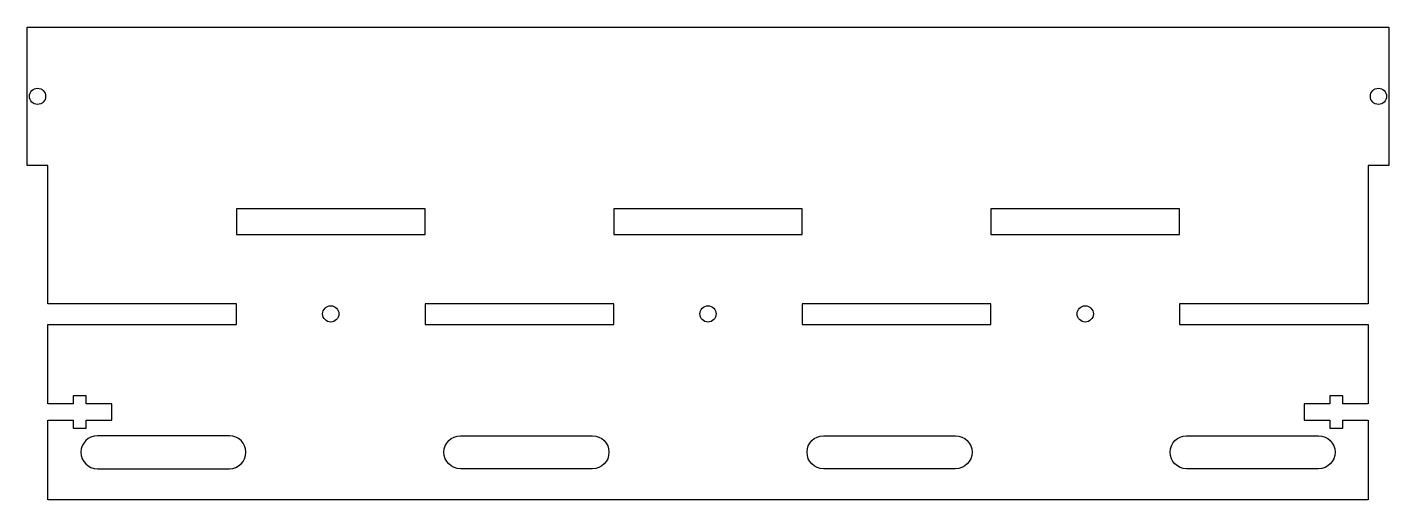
# Model space of a CAD drawing. Header units: inches. Extents: x -8.12 to 0.12, y -2.19 to 0.67.
import ezdxf

# ---------------------------------------------------------------- set-up
doc = ezdxf.new("R2010")
doc.units = ezdxf.units.IN
doc.layers.get('0').update_dxf_attribs({"linetype": 'CONTINUOUS'})

msp = doc.modelspace()

# ---------------------------------------------------------------- linework, layer by layer
for points in [[(-7.846, -1.607), (-8, -1.607), (-8, -1.125), (-6.8571, -1.125), (-6.8571, -1), (-8, -1), (-8, -0.1625), (-8.125, -0.1625), (-8.125, 0.675), (0.125, 0.675), (0.125, -0.1625), (0, -0.1625), (0, -1), (-1.1429, -1), (-1.1429, -1.125), (0, -1.125), (0, -1.607), (-0.154, -1.607), (-0.154, -1.5578), (-0.2328, -1.5578), (-0.2328, -1.607), (-0.3868, -1.607), (-0.3868, -1.7055), (-0.2328, -1.7055), (-0.2328, -1.7547), (-0.154, -1.7547), (-0.154, -1.7055), (0, -1.7055), (0, -2.1875), (-8, -2.1875), (-8, -1.7055), (-7.846, -1.7055), (-7.846, -1.7547), (-7.7672, -1.7547), (-7.7672, -1.7055), (-7.6132, -1.7055), (-7.6132, -1.607), (-7.7672, -1.607), (-7.7672, -1.5578), (-7.846, -1.5578)], [(-6.8571, -0.425), (-6.8571, -0.5812), (-5.7143, -0.5812), (-5.7143, -0.425)], [(-4.5714, -0.425), (-4.5714, -0.5812), (-3.4286, -0.5812), (-3.4286, -0.425)], [(-2.2857, -0.425), (-2.2857, -0.5812), (-1.1429, -0.5812), (-1.1429, -0.425)], [(-5.7143, -1), (-5.7143, -1.125), (-4.5714, -1.125), (-4.5714, -1)], [(-3.4286, -1), (-3.4286, -1.125), (-2.2857, -1.125), (-2.2857, -1)]]:
    msp.add_lwpolyline(points, close=True)
for points in [[(-6.9, -1.8), (-7.7, -1.8, 1), (-7.7, -2), (-6.9, -2, 1)], [(-5.5, -2, -1), (-5.5, -1.8), (-4.7, -1.8, -1), (-4.7, -2)], [(-3.3, -2, -1), (-3.3, -1.8), (-2.5, -1.8, -1), (-2.5, -2)], [(-1.1, -2, -1), (-1.1, -1.8), (-0.3, -1.8, -1), (-0.3, -2)]]:
    msp.add_lwpolyline(points, format="xyb", close=True)
for centre in [(-8.0625, 0.2563), (0.0625, 0.2563), (-6.2857, -1.0615), (-4, -1.0615), (-1.7143, -1.0615)]:
    msp.add_circle(centre, 0.0492)

doc.saveas('drawing.dxf')
